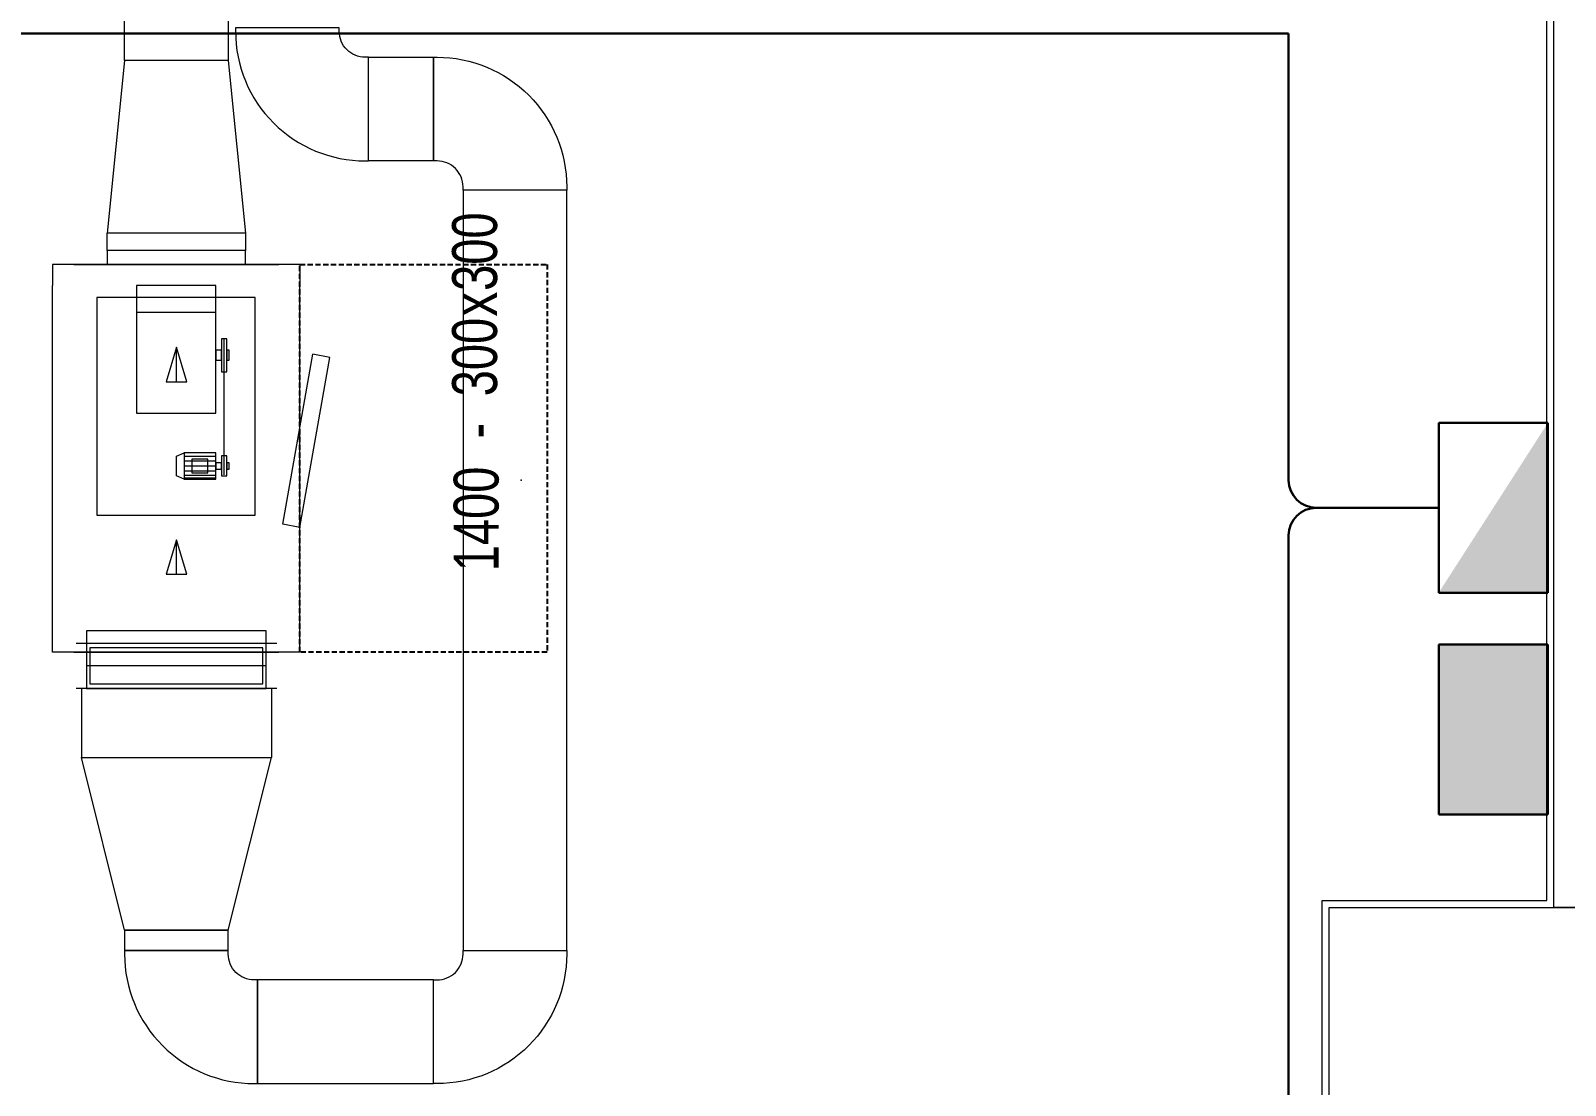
# Model space of a CAD drawing. Extents: x -1439 to 34962, y -872 to 8330.
# Drawn here: x 24220.3 to 24664.2, y 3141 to 3446.3 of the extents above; entities that cross this region are included whole.
import ezdxf
from ezdxf.enums import TextEntityAlignment as Align

# ---------------------------------------------------------------- set-up
doc = ezdxf.new("R2010")
doc.units = 0
doc.linetypes.add('DASHED', pattern=[0.75, 0.5, -0.25])
doc.layers.get('0').update_dxf_attribs({"color": 9, "lineweight": 9})
for name, color, linetype, lineweight in [('00', 9, 'Continuous', 9), ('01', 9, 'Continuous', 9), ('06D', 9, 'Continuous', 9), ('14', 9, 'Continuous', 9), ('E-AYDINLATMA VE PRİZ PANOSU', 7, 'Continuous', 30), ('E-KABLO', 7, 'Continuous', 30), ('E-KUVVET PANOSU (MCC)', 7, 'Continuous', 30)]:
    doc.layers.add(name, color=color, linetype=linetype, lineweight=lineweight)
doc.styles.add('DEBI-BLOCK', font='arial.ttf', dxfattribs={"width": 0.8})

# ---------------------------------------------------------------- blocks, each defined once
blk = doc.blocks.new('p-kolon-80x80-vw')
at = {"layer": '01'}
blk.add_lwpolyline([(-40, -40), (-40, 40), (40, 40), (40, -40)], close=True, dxfattribs=at)
blk = doc.blocks.new('DEBI001')
at = {"extrusion": (-1, 0, 2e-16)}
blk.add_point((0, 0), dxfattribs=at)
at = {"style": 'DEBI-BLOCK', "width": 0.75, "flags": 8}
for tag, p in [('DEBI', (0.3, 0.2)), ('-', (1.277, 0.2))]:
    blk.add_attdef(tag, text='', height=1, dxfattribs=at).set_placement(p, align=Align.BOTTOM_RIGHT)
blk.add_attdef('KESITX', text='', height=1, dxfattribs=at).set_placement((3.614, 1.533), align=Align.TOP_RIGHT)
at = {"style": 'DEBI-BLOCK', "width": 0.8, "flags": 8}
blk.add_attdef('X', text='', height=1, dxfattribs=at).set_placement((3.918, 1.533), align=Align.TOP_CENTER)
at = {"style": 'DEBI-BLOCK', "width": 0.75, "flags": 8}
blk.add_attdef('KESITY', text='', height=1, dxfattribs=at).set_placement((4.213, 1.533), align=Align.TOP_LEFT)
at = {"style": 'DEBI-BLOCK', "width": 0.75, "flags": 9}
blk.add_attdef('ID', text='', height=0.3, dxfattribs=at).set_placement((0, 0), align=Align.MIDDLE)
blk = doc.blocks.new('p-2.mekanik_cihaz')
for p, q in [((2851.59, -414.9), (2846.59, -464.9)), ((2881.59, -414.9), (2886.59, -464.9)), ((2886.59, -464.9), (2846.59, -464.9)), ((2846.59, -469.9), (2846.59, -464.9)), ((2886.59, -464.9), (2886.59, -469.9)), ((2886.59, -469.9), (2846.59, -469.9)), ((2830.79, -473.9), (2830.79, -480)), ((2902.29, -473.9), (2830.79, -473.9)), ((2902.29, -473.9), (2902.29, -480)), ((2830.79, -550), (2830.79, -480)), ((2902.29, -550), (2902.29, -480)), ((2877.99, -487.8), (2855.09, -487.8)), ((2880.39, -534.8), (2880.39, -495.6)), ((2897.39, -549.1), (2906.09, -499.9)), ((2902.29, -550), (2910.99, -500.8)), ((2910.99, -500.8), (2906.09, -499.9)), ((2877.99, -529.5), (2868.79, -529.5)), ((2877.99, -530.8), (2868.79, -530.8)), ((2877.99, -532.3), (2868.79, -532.3)), ((2877.99, -533.7), (2868.79, -533.7)), ((2877.99, -535), (2868.79, -535)), ((2877.99, -535.8), (2868.79, -535.8)), ((2877.99, -536.1), (2868.79, -536.1)), ((2830.79, -580), (2830.79, -550)), ((2902.29, -550), (2897.39, -549.1)), ((2902.29, -580), (2902.29, -550)), ((2830.79, -586.1), (2830.79, -580)), ((2902.29, -586.1), (2902.29, -580)), ((2895.59, -583.6), (2837.59, -583.6)), ((2902.29, -586.1), (2830.79, -586.1)), ((2892.59, -590.1), (2840.59, -590.1)), ((2895.59, -596.6), (2837.59, -596.6)), ((2839.09, -596.6), (2839.09, -616.6)), ((2894.09, -596.6), (2894.09, -616.6)), ((2839.09, -616.6), (2894.09, -616.6)), ((2851.59, -666.6), (2839.09, -616.6)), ((2881.59, -666.6), (2894.09, -616.6)), ((2851.59, -666.6), (2881.59, -666.6))]:
    blk.add_line(p, q)
for points in [[(2881.59, -345), (2881.59, -414.9), (2851.59, -414.9), (2851.59, -345)], [(2922.19, -413.94), (2940.99, -413.94), (2940.99, -443.94), (2922.19, -443.94)], [(2949.49, -452.44), (2949.49, -672.5), (2979.49, -672.5), (2979.49, -452.44)], [(2886.59, -473.9), (2886.59, -469.9), (2846.59, -469.9), (2846.59, -473.9), (2886.59, -473.9)], [(2896.19, -473.9), (2896.19, -473.9), (2836.89, -473.9), (2836.89, -473.9), (2896.19, -473.9)], [(2889.39, -546.5), (2889.39, -483.5), (2843.59, -483.5), (2843.59, -546.5), (2889.39, -546.5)], [(2877.99, -517), (2877.99, -480), (2855.09, -480), (2855.09, -517), (2877.99, -517)], [(2881.19, -505), (2881.19, -495.4), (2879.59, -495.4), (2879.59, -505), (2881.19, -505)], [(2879.59, -501.6), (2879.59, -498.7), (2877.99, -498.7), (2877.99, -501.6), (2879.59, -501.6)], [(2881.89, -501.6), (2881.89, -498.7), (2881.19, -498.7), (2881.19, -501.6), (2881.89, -501.6)], [(2877.99, -536.1), (2877.99, -528.4), (2868.79, -528.4), (2868.79, -536.1), (2877.99, -536.1)], [(2875.69, -534.2), (2875.69, -530.3), (2871.09, -530.3), (2871.09, -534.2), (2875.69, -534.2)], [(2879.59, -533.2), (2879.59, -531.3), (2877.99, -531.3), (2877.99, -533.2), (2879.59, -533.2)], [(2881.19, -535.1), (2881.19, -529.3), (2879.59, -529.3), (2879.59, -535.1), (2881.19, -535.1)], [(2881.89, -533.2), (2881.89, -531.3), (2881.19, -531.3), (2881.19, -533.2), (2881.89, -533.2)], [(2892.59, -586.1), (2892.59, -580), (2840.59, -580), (2840.59, -586.1), (2892.59, -586.1)], [(2892.59, -596.6), (2892.59, -583.6), (2840.59, -583.6), (2840.59, -596.6), (2892.59, -596.6)], [(2891.59, -595.3), (2891.59, -584.9), (2841.59, -584.9), (2841.59, -595.3), (2891.59, -595.3)], [(2896.19, -586.1), (2896.19, -586.1), (2836.89, -586.1), (2836.89, -586.1), (2896.19, -586.1)], [(2881.59, -672.5), (2881.59, -666.6), (2851.59, -666.6), (2851.59, -672.5)], [(2940.99, -681), (2890.09, -681), (2890.09, -711), (2940.99, -711)]]:
    blk.add_lwpolyline(points, close=True)
for points in [[(2922.19, -413.94), (2921.19, -413.94, -0.414214), (2913.69, -406.44), (2913.69, -405.44), (2883.69, -405.44), (2883.69, -406.44, 0.414214), (2921.19, -443.94), (2922.19, -443.94)], [(2949.49, -452.44), (2949.49, -451.44, 0.414214), (2941.99, -443.94), (2940.99, -443.94), (2940.99, -413.94), (2941.99, -413.94, -0.414214), (2979.49, -451.44), (2979.49, -452.44)], [(2890.09, -681), (2889.09, -681, -0.414214), (2881.59, -673.5), (2881.59, -672.5), (2851.59, -672.5), (2851.59, -673.5, 0.414214), (2889.09, -711), (2890.09, -711)], [(2940.99, -681), (2941.99, -681, 0.414214), (2949.49, -673.5), (2949.49, -672.5), (2979.49, -672.5), (2979.49, -673.5, -0.414214), (2941.99, -711), (2940.99, -711)]]:
    blk.add_lwpolyline(points, format="xyb", close=True)
at = {"linetype": 'DASHED', "lineweight": -3, "ltscale": 3}
blk.add_lwpolyline([(2902.29, -586.1), (2902.29, -473.9), (2973.79, -473.9), (2973.79, -586.1)], close=True, dxfattribs=at)
for points in [[(2866.59, -507.9), (2866.59, -497.9), (2863.59, -507.9), (2869.59, -507.9), (2866.59, -497.9)], [(2868.79, -536.1), (2866.59, -535.1), (2866.59, -529.4), (2868.79, -528.4)], [(2866.59, -563.6), (2866.59, -553.6), (2863.59, -563.6), (2869.59, -563.6), (2866.59, -553.6)]]:
    blk.add_lwpolyline(points)
ref = blk.add_blockref('DEBI001', (2966.28, -536.33), dxfattribs=dict(xscale=13, yscale=13, zscale=13, rotation=90))
ref.add_attrib('-', '-', dxfattribs={"height": 13, "rotation": 90, "style": 'DEBI-BLOCK', "width": 0.75, "flags": 8}).set_placement((2963.68, -519.73), align=Align.BOTTOM_RIGHT)
ref.add_attrib('KESITY', '300', dxfattribs={"height": 13, "rotation": 90, "style": 'DEBI-BLOCK', "width": 0.75, "flags": 8}).set_placement((2946.34, -481.56), align=Align.TOP_LEFT)
ref.add_attrib('X', 'x', dxfattribs={"height": 13, "rotation": 90, "style": 'DEBI-BLOCK', "width": 0.8, "flags": 8}).set_placement((2946.34, -485.4), align=Align.TOP_CENTER)
ref.add_attrib('DEBI', '1400', dxfattribs={"height": 13, "rotation": 90, "style": 'DEBI-BLOCK', "width": 0.75, "flags": 8}).set_placement((2963.68, -532.43), align=Align.BOTTOM_RIGHT)
ref.add_attrib('KESITX', '300', dxfattribs={"height": 13, "rotation": 90, "style": 'DEBI-BLOCK', "width": 0.75, "flags": 8}).set_placement((2946.34, -489.35), align=Align.TOP_RIGHT)
blk = doc.blocks.new('100_KUVVET PANOSU (MCC)')
at = {"layer": 'E-KUVVET PANOSU (MCC)', "color": 4}
for p, q in [((-3.072, 3.948), (3.072, 3.948)), ((-3.072, 0), (-3.072, 3.948)), ((3.072, 3.948), (3.072, 0)), ((3.072, 0), (-3.072, 0))]:
    blk.add_line(p, q, dxfattribs=at)
blk.add_solid([(-3.072, 3.948), (3.072, 3.948), (-3.072, 0), (3.072, 0)], dxfattribs=at)
blk = doc.blocks.new('100_AYDINLATMA VE PRİZ PANOSU')
at = {"layer": 'E-AYDINLATMA VE PRİZ PANOSU', "color": 4}
for p, q in [((-3.072, 3.948), (3.072, 3.948)), ((-3.072, 0), (-3.072, 3.948)), ((3.072, 3.948), (3.072, 0)), ((3.072, 0), (-3.072, 0))]:
    blk.add_line(p, q, dxfattribs=at)
blk.add_solid([(3.072, 0), (-3.072, 0), (-3.072, 3.948)], dxfattribs=at)

msp = doc.modelspace()

# ---------------------------------------------------------------- linework, layer by layer
at = {"layer": '00'}
msp.add_lwpolyline([(24645.84, 3457.5), (24645.84, 3472.5), (24660.84, 3472.5), (24660.84, 3812.5), (24675.84, 3812.5), (24675.84, 3192.5), (24660.84, 3192.5), (24660.84, 3457.5)], close=True, dxfattribs=at)
at = {"layer": '14'}
msp.add_lwpolyline([(24593.84, 3110.5), (24593.84, 3194.5), (24658.84, 3194.5), (24658.84, 3455.5), (24643.84, 3455.5), (24643.84, 3474.5), (24658.84, 3474.5), (24658.84, 3810.5)], dxfattribs=at)
at = {"layer": 'E-KABLO', "color": 6, "ltscale": 40}
for p, q in [((23837.89, 3445.44), (24584.15, 3445.44)), ((24584.15, 3316.16), (24584.15, 3445.44)), ((24627.57, 3308.16), (24592.15, 3308.16)), ((24584.15, 3100.44), (24584.15, 3300.16))]:
    msp.add_line(p, q, dxfattribs=at)
for centre, start, end in [((24592.15, 3316.16), 180, 270), ((24592.15, 3300.16), 90, 180)]:
    msp.add_arc(centre, 8, start, end, dxfattribs=at)

# ---------------------------------------------------------------- block references
msp.add_blockref('p-kolon-80x80-vw', (24635.84, 3152.5))
at = {"layer": '06D'}
msp.add_blockref('p-2.mekanik_cihaz', (21395.84, 3852.5), dxfattribs=at)
at = {"layer": 'E-AYDINLATMA VE PRİZ PANOSU', "xscale": 8, "yscale": 8, "zscale": 8, "rotation": 90}
msp.add_blockref('100_AYDINLATMA VE PRİZ PANOSU', (24659.15, 3308.16), dxfattribs=at)
at = {"layer": 'E-KUVVET PANOSU (MCC)', "xscale": -8, "yscale": 8, "zscale": 8, "rotation": 90}
msp.add_blockref('100_KUVVET PANOSU (MCC)', (24659.15, 3244.01), dxfattribs=at)

doc.saveas('drawing.dxf')
